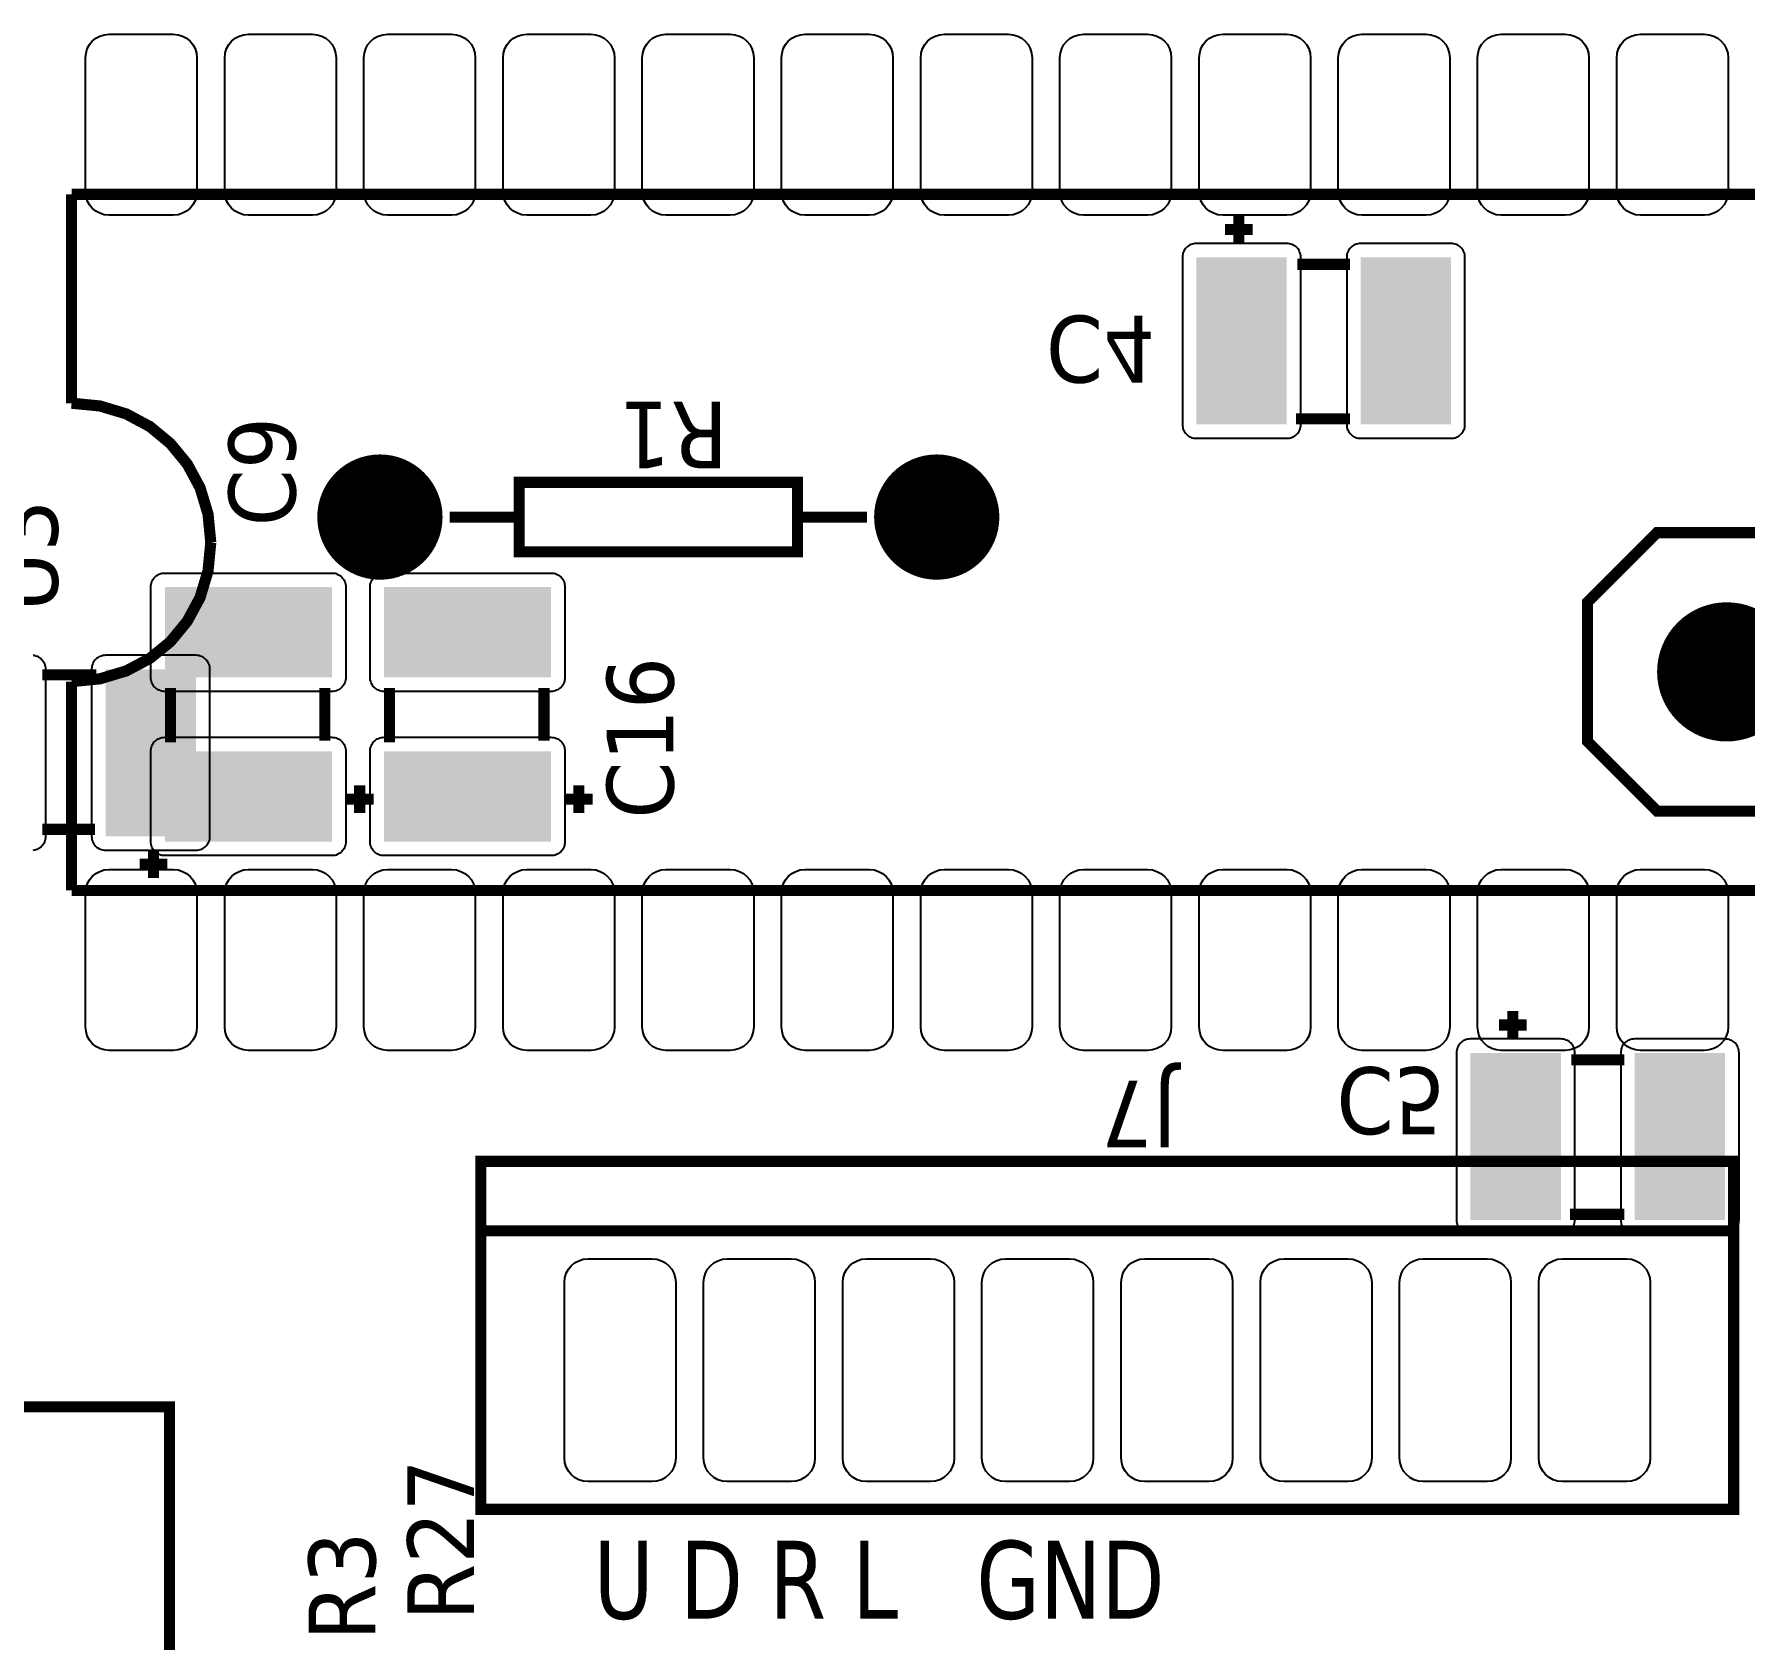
# Model space of a CAD drawing. Header units: millimetres. Extents: x 127.2 to 147.9, y 108.3 to 124.5.
# Drawn here: x 129.179 to 131.022, y 114.208 to 115.939 of the extents above; entities that cross this region are included whole.
import ezdxf

# ---------------------------------------------------------------- set-up
doc = ezdxf.new("R2010")
doc.units = ezdxf.units.MM
doc.layers.add('DESC', color=250, linetype='Continuous')
doc.styles.get("Standard").update_dxf_attribs({"font": 'tahoma.ttf'})

# ---------------------------------------------------------------- blocks, each defined once
blk = doc.blocks.new('RPAD')
blk.add_trace([(-0.5, -0.5), (-0.5, 0.5), (0.5, -0.5), (0.5, 0.5)])
blk = doc.blocks.new('EPAD')
at = {"const_width": 0.5}
blk.add_lwpolyline([(-0.25, 0, 1), (0.25, 0, 1)], format="xyb", close=True, dxfattribs=at)
blk = doc.blocks.new('DIELEC_CEGH')
at = {"const_width": 0.008}
for points in [[(131.329, 114.3896), (131.329, 113.9896), (130.529, 113.9896)], [(131.329, 114.3896), (131.329, 113.9896), (130.529, 113.9896)], [(131.329, 114.3896), (131.329, 113.9896), (130.529, 113.9896)], [(131.7439, 114.081), (131.7439, 114.043)], [(131.7439, 114.081), (131.7439, 114.043)], [(131.7439, 114.081), (131.7439, 114.043)], [(131.8549, 114.081), (131.8549, 114.042)], [(131.8549, 114.081), (131.8549, 114.042)], [(131.8549, 114.081), (131.8549, 114.042)], [(131.7, 114.0599), (131.85, 114.0599)], [(131.7, 114.0599), (131.7, 112.0599)], [(131.7, 114.0599), (131.85, 114.0599)], [(131.7, 114.0599), (131.7, 112.0599)], [(131.7, 114.0599), (131.85, 114.0599)], [(131.7, 114.0599), (131.7, 112.0599)], [(131.95, 113.9599), (131.9294, 113.9619), (131.9104, 113.9676), (131.8934, 113.9768), (131.8787, 113.9889), (131.8667, 114.0036), (131.8577, 114.0206), (131.852, 114.0395), (131.85, 114.0599)], [(131.95, 113.9599), (131.9294, 113.9619), (131.9104, 113.9676), (131.8934, 113.9768), (131.8787, 113.9889), (131.8667, 114.0036), (131.8577, 114.0206), (131.852, 114.0395), (131.85, 114.0599)], [(131.95, 113.9599), (131.9294, 113.9619), (131.9104, 113.9676), (131.8934, 113.9768), (131.8787, 113.9889), (131.8667, 114.0036), (131.8577, 114.0206), (131.852, 114.0395), (131.85, 114.0599)], [(131.95, 113.9599), (131.9704, 113.9619), (131.9893, 113.9676), (132.0063, 113.9768), (132.021, 113.9889), (132.0332, 114.0036), (132.0423, 114.0206), (132.048, 114.0395), (132.05, 114.0599)], [(131.95, 113.9599), (131.9704, 113.9619), (131.9893, 113.9676), (132.0063, 113.9768), (132.021, 113.9889), (132.0332, 114.0036), (132.0423, 114.0206), (132.048, 114.0395), (132.05, 114.0599)], [(131.95, 113.9599), (131.9704, 113.9619), (131.9893, 113.9676), (132.0063, 113.9768), (132.021, 113.9889), (132.0332, 114.0036), (132.0423, 114.0206), (132.048, 114.0395), (132.05, 114.0599)], [(132.05, 114.0599), (132.2, 114.0599)], [(132.05, 114.0599), (132.2, 114.0599)], [(132.05, 114.0599), (132.2, 114.0599)], [(132.2, 114.0599), (132.2, 112.0599)], [(132.2, 114.0599), (132.2, 112.0599)], [(132.2, 114.0599), (132.2, 112.0599)], [(131.7189, 114.011), (131.7189, 113.991)], [(131.7189, 114.011), (131.7189, 113.991)], [(131.7189, 114.011), (131.7189, 113.991)], [(131.7289, 114.001), (131.7089, 114.001)], [(131.7289, 114.001), (131.7089, 114.001)], [(131.7289, 114.001), (131.7089, 114.001)], [(131.8455, 113.9889), (131.8065, 113.9889)], [(131.8455, 113.9889), (131.8065, 113.9889)], [(131.8455, 113.9889), (131.8065, 113.9889)], [(131.8455, 113.8779), (131.8075, 113.8779)], [(131.8455, 113.8779), (131.8075, 113.8779)], [(131.8455, 113.8779), (131.8075, 113.8779)], [(131.7655, 113.8629), (131.7655, 113.8429)], [(131.7655, 113.8629), (131.7655, 113.8429)], [(131.7655, 113.8629), (131.7655, 113.8429)], [(131.7755, 113.8529), (131.7555, 113.8529)], [(131.7755, 113.8529), (131.7555, 113.8529)], [(131.7755, 113.8529), (131.7555, 113.8529)], [(131.8455, 113.8315), (131.8065, 113.8315)], [(131.8455, 113.8315), (131.8065, 113.8315)], [(131.8455, 113.8315), (131.8065, 113.8315)], [(131.9682, 113.7884), (131.9682, 113.7384)], [(131.9682, 113.7884), (131.9682, 113.7384)], [(131.9682, 113.7884), (131.9682, 113.7384)], [(131.2554, 112.8659), (131.5054, 112.8659), (131.5054, 113.7659), (131.2554, 113.7659), (131.2554, 112.8659)], [(131.2554, 112.8659), (131.5054, 112.8659), (131.5054, 113.7659), (131.2554, 113.7659), (131.2554, 112.8659)], [(131.2554, 112.8659), (131.5054, 112.8659), (131.5054, 113.7659), (131.2554, 113.7659), (131.2554, 112.8659)], [(131.4554, 113.7659), (131.4554, 112.8659)], [(131.4554, 113.7659), (131.4554, 112.8659)], [(131.4554, 113.7659), (131.4554, 112.8659)], [(131.9432, 113.5384), (131.9932, 113.5384), (131.9932, 113.7384), (131.9432, 113.7384), (131.9432, 113.5384)], [(131.9432, 113.5384), (131.9932, 113.5384), (131.9932, 113.7384), (131.9432, 113.7384), (131.9432, 113.5384)], [(131.9432, 113.5384), (131.9932, 113.5384), (131.9932, 113.7384), (131.9432, 113.7384), (131.9432, 113.5384)], [(131.8455, 113.7205), (131.8075, 113.7205)], [(131.8455, 113.7205), (131.8075, 113.7205)], [(131.8455, 113.7205), (131.8075, 113.7205)], [(131.7655, 113.7055), (131.7655, 113.6855)], [(131.7655, 113.7055), (131.7655, 113.6855)], [(131.7655, 113.7055), (131.7655, 113.6855)], [(131.7755, 113.6955), (131.7555, 113.6955)], [(131.7755, 113.6955), (131.7555, 113.6955)], [(131.7755, 113.6955), (131.7555, 113.6955)], [(131.9682, 113.5384), (131.9682, 113.4884)], [(131.9682, 113.5384), (131.9682, 113.4884)], [(131.9682, 113.5384), (131.9682, 113.4884)], [(132.1748, 113.2114), (132.1748, 113.2314)], [(132.1748, 113.2114), (132.1748, 113.2314)], [(132.1748, 113.2114), (132.1748, 113.2314)], [(132.1648, 113.2214), (132.1848, 113.2214)], [(132.1648, 113.2214), (132.1848, 113.2214)], [(132.1648, 113.2214), (132.1848, 113.2214)], [(132.0388, 113.1414), (132.0388, 113.1804)], [(132.0388, 113.1414), (132.0388, 113.1804)], [(132.0388, 113.1414), (132.0388, 113.1804)], [(132.1498, 113.1414), (132.1498, 113.1794)], [(132.1498, 113.1414), (132.1498, 113.1794)], [(132.1498, 113.1414), (132.1498, 113.1794)], [(131.6033, 113.0145), (131.6033, 113.0345)], [(131.6033, 113.0145), (131.6033, 113.0345)], [(131.6033, 113.0145), (131.6033, 113.0345)], [(131.5933, 113.0245), (131.6133, 113.0245)], [(131.5933, 113.0245), (131.6133, 113.0245)], [(131.5933, 113.0245), (131.6133, 113.0245)], [(131.4673, 112.9445), (131.4673, 112.9835)], [(131.4673, 112.9445), (131.4673, 112.9835)], [(131.4673, 112.9445), (131.4673, 112.9835)], [(131.5783, 112.9445), (131.5783, 112.9825)], [(131.5783, 112.9445), (131.5783, 112.9825)], [(131.5783, 112.9445), (131.5783, 112.9825)], [(131.957, 112.9209), (131.957, 112.6209), (131.907, 112.5709), (131.807, 112.5709), (131.757, 112.6209), (131.757, 112.9209), (131.807, 112.9709), (131.907, 112.9709), (131.957, 112.9209)], [(131.957, 112.9209), (131.957, 112.6209), (131.907, 112.5709), (131.807, 112.5709), (131.757, 112.6209), (131.757, 112.9209), (131.807, 112.9709), (131.907, 112.9709), (131.957, 112.9209)], [(131.957, 112.9209), (131.957, 112.6209), (131.907, 112.5709), (131.807, 112.5709), (131.757, 112.6209), (131.757, 112.9209), (131.807, 112.9709), (131.907, 112.9709), (131.957, 112.9209)]]:
    blk.add_lwpolyline(points, dxfattribs=at)
blk.add_lwpolyline([(131.7289, 114.0874), (131.7291, 114.0864), (131.7293, 114.0855), (131.7296, 114.0845), (131.7301, 114.0837), (131.7306, 114.0828), (131.7311, 114.0821), (131.7318, 114.0814), (131.7325, 114.0807), (131.7332, 114.0802), (131.7341, 114.0797), (131.7349, 114.0792), (131.7359, 114.0789), (131.7368, 114.0787), (131.7378, 114.0785), (131.7389, 114.0785), (131.8589, 114.0785), (131.8599, 114.0785), (131.8609, 114.0787), (131.8619, 114.0789), (131.8628, 114.0792), (131.8637, 114.0797), (131.8645, 114.0802), (131.8653, 114.0807), (131.866, 114.0814), (131.8666, 114.0821), (131.8672, 114.0828), (131.8677, 114.0837), (131.8681, 114.0845), (131.8684, 114.0855), (131.8687, 114.0864), (131.8688, 114.0874)])
for points in [[(131.715, 114.0329), (131.715, 113.9869), (131.7147, 113.9834), (131.7137, 113.9802), (131.7122, 113.9773), (131.7101, 113.9748), (131.7076, 113.9727), (131.7047, 113.9712), (131.7015, 113.9702), (131.698, 113.9699), (131.602, 113.9699), (131.5986, 113.9702), (131.5954, 113.9712), (131.5925, 113.9727), (131.59, 113.9748), (131.5879, 113.9773), (131.5864, 113.9802), (131.5854, 113.9834), (131.585, 113.9869), (131.585, 114.0329), (131.5854, 114.0364), (131.5864, 114.0396), (131.5879, 114.0425), (131.59, 114.045), (131.5925, 114.047), (131.5954, 114.0486), (131.5986, 114.0495), (131.602, 114.0499), (131.698, 114.0499), (131.7015, 114.0495), (131.7047, 114.0486), (131.7076, 114.047), (131.7101, 114.045), (131.7122, 114.0425), (131.7137, 114.0396), (131.7147, 114.0364), (131.715, 114.0329)], [(132.185, 113.9869), (132.185, 114.0329), (132.1854, 114.0364), (132.1864, 114.0396), (132.1879, 114.0425), (132.19, 114.045), (132.1925, 114.047), (132.1954, 114.0486), (132.1986, 114.0495), (132.202, 114.0499), (132.298, 114.0499), (132.3015, 114.0495), (132.3047, 114.0486), (132.3076, 114.047), (132.3101, 114.045), (132.3122, 114.0425), (132.3137, 114.0396), (132.3147, 114.0364), (132.315, 114.0329), (132.315, 113.9869), (132.3147, 113.9834), (132.3137, 113.9802), (132.3122, 113.9773), (132.3101, 113.9748), (132.3076, 113.9727), (132.3047, 113.9712), (132.3015, 113.9702), (132.298, 113.9699), (132.202, 113.9699), (132.1986, 113.9702), (132.1954, 113.9712), (132.1925, 113.9727), (132.19, 113.9748), (132.1879, 113.9773), (132.1864, 113.9802), (132.1854, 113.9834), (132.185, 113.9869)], [(131.7289, 114.0355), (131.7289, 113.9705), (131.7289, 113.9694), (131.7291, 113.9684), (131.7293, 113.9675), (131.7296, 113.9665), (131.7301, 113.9657), (131.7306, 113.9648), (131.7311, 113.9641), (131.7318, 113.9634), (131.7325, 113.9627), (131.7332, 113.9622), (131.7341, 113.9617), (131.7349, 113.9612), (131.7359, 113.9609), (131.7368, 113.9607), (131.7378, 113.9605), (131.7389, 113.9605), (131.8589, 113.9605), (131.8599, 113.9605), (131.8609, 113.9607), (131.8619, 113.9609), (131.8628, 113.9612), (131.8637, 113.9617), (131.8645, 113.9622), (131.8653, 113.9627), (131.866, 113.9634), (131.8666, 113.9641), (131.8672, 113.9648), (131.8677, 113.9657), (131.8681, 113.9665), (131.8684, 113.9675), (131.8687, 113.9684), (131.8688, 113.9694), (131.8689, 113.9705), (131.8689, 114.0355), (131.8688, 114.0365), (131.8687, 114.0375), (131.8684, 114.0385), (131.8681, 114.0394), (131.8677, 114.0403), (131.8672, 114.0411), (131.8666, 114.0419), (131.866, 114.0426), (131.8653, 114.0432), (131.8645, 114.0438), (131.8637, 114.0443), (131.8628, 114.0447), (131.8619, 114.045), (131.8609, 114.0453), (131.8599, 114.0454), (131.8589, 114.0455), (131.7389, 114.0455), (131.7378, 114.0454), (131.7368, 114.0453), (131.7359, 114.045), (131.7349, 114.0447), (131.7341, 114.0443), (131.7332, 114.0438), (131.7325, 114.0432), (131.7318, 114.0426), (131.7311, 114.0419), (131.7306, 114.0411), (131.7301, 114.0403), (131.7296, 114.0394), (131.7293, 114.0385), (131.7291, 114.0375), (131.7289, 114.0365), (131.7289, 114.0355)], [(131.8, 113.8629), (131.735, 113.8629), (131.734, 113.863), (131.7329, 113.8631), (131.732, 113.8634), (131.7311, 113.8637), (131.7302, 113.8641), (131.7294, 113.8646), (131.7286, 113.8652), (131.7279, 113.8658), (131.7272, 113.8665), (131.7267, 113.8673), (131.7262, 113.8681), (131.7258, 113.869), (131.7254, 113.8699), (131.7252, 113.8709), (131.725, 113.8719), (131.725, 113.8729), (131.725, 113.9929), (131.725, 113.994), (131.7252, 113.995), (131.7254, 113.9959), (131.7258, 113.9969), (131.7262, 113.9977), (131.7267, 113.9986), (131.7272, 113.9993), (131.7279, 114), (131.7286, 114.0007), (131.7294, 114.0013), (131.7302, 114.0017), (131.7311, 114.0022), (131.732, 114.0025), (131.7329, 114.0027), (131.734, 114.0029), (131.735, 114.0029), (131.8, 114.0029), (131.801, 114.0029), (131.802, 114.0027), (131.803, 114.0025), (131.8039, 114.0022), (131.8048, 114.0017), (131.8056, 114.0013), (131.8064, 114.0007), (131.8071, 114), (131.8077, 113.9993), (131.8083, 113.9986), (131.8088, 113.9977), (131.8092, 113.9969), (131.8096, 113.9959), (131.8098, 113.995), (131.8099, 113.994), (131.81, 113.9929), (131.81, 113.8729), (131.8099, 113.8719), (131.8098, 113.8709), (131.8096, 113.8699), (131.8092, 113.869), (131.8088, 113.8681), (131.8083, 113.8673), (131.8077, 113.8665), (131.8071, 113.8658), (131.8064, 113.8652), (131.8056, 113.8646), (131.8048, 113.8641), (131.8039, 113.8637), (131.803, 113.8634), (131.802, 113.8631), (131.801, 113.863), (131.8, 113.8629)], [(131.918, 113.8629), (131.853, 113.8629), (131.852, 113.863), (131.8509, 113.8631), (131.85, 113.8634), (131.8491, 113.8637), (131.8482, 113.8641), (131.8474, 113.8646), (131.8466, 113.8652), (131.8459, 113.8658), (131.8452, 113.8665), (131.8447, 113.8673), (131.8442, 113.8681), (131.8438, 113.869), (131.8434, 113.8699), (131.8432, 113.8709), (131.843, 113.8719), (131.843, 113.8729), (131.843, 113.9929), (131.843, 113.994), (131.8432, 113.995), (131.8434, 113.9959), (131.8438, 113.9969), (131.8442, 113.9977), (131.8447, 113.9986), (131.8452, 113.9993), (131.8459, 114), (131.8466, 114.0007), (131.8474, 114.0013), (131.8482, 114.0017), (131.8491, 114.0022), (131.85, 114.0025), (131.8509, 114.0027), (131.852, 114.0029), (131.853, 114.0029), (131.918, 114.0029), (131.919, 114.0029), (131.92, 114.0027), (131.921, 114.0025), (131.9219, 114.0022), (131.9228, 114.0017), (131.9236, 114.0013), (131.9244, 114.0007), (131.9251, 114), (131.9257, 113.9993), (131.9263, 113.9986), (131.9268, 113.9977), (131.9272, 113.9969), (131.9276, 113.9959), (131.9278, 113.995), (131.9279, 113.994), (131.928, 113.9929), (131.928, 113.8729), (131.9279, 113.8719), (131.9278, 113.8709), (131.9276, 113.8699), (131.9272, 113.869), (131.9268, 113.8681), (131.9263, 113.8673), (131.9257, 113.8665), (131.9251, 113.8658), (131.9244, 113.8652), (131.9236, 113.8646), (131.9228, 113.8641), (131.9219, 113.8637), (131.921, 113.8634), (131.92, 113.8631), (131.919, 113.863), (131.918, 113.8629)], [(131.715, 113.9329), (131.715, 113.8869), (131.7147, 113.8834), (131.7137, 113.8802), (131.7122, 113.8773), (131.7101, 113.8748), (131.7076, 113.8727), (131.7047, 113.8712), (131.7015, 113.8702), (131.698, 113.8699), (131.602, 113.8699), (131.5986, 113.8702), (131.5954, 113.8712), (131.5925, 113.8727), (131.59, 113.8748), (131.5879, 113.8773), (131.5864, 113.8802), (131.5854, 113.8834), (131.585, 113.8869), (131.585, 113.9329), (131.5854, 113.9364), (131.5864, 113.9396), (131.5879, 113.9425), (131.59, 113.945), (131.5925, 113.947), (131.5954, 113.9486), (131.5986, 113.9495), (131.602, 113.9499), (131.698, 113.9499), (131.7015, 113.9495), (131.7047, 113.9486), (131.7076, 113.947), (131.7101, 113.945), (131.7122, 113.9425), (131.7137, 113.9396), (131.7147, 113.9364), (131.715, 113.9329)], [(132.185, 113.8869), (132.185, 113.9329), (132.1854, 113.9364), (132.1864, 113.9396), (132.1879, 113.9425), (132.19, 113.945), (132.1925, 113.947), (132.1954, 113.9486), (132.1986, 113.9495), (132.202, 113.9499), (132.298, 113.9499), (132.3015, 113.9495), (132.3047, 113.9486), (132.3076, 113.947), (132.3101, 113.945), (132.3122, 113.9425), (132.3137, 113.9396), (132.3147, 113.9364), (132.315, 113.9329), (132.315, 113.8869), (132.3147, 113.8834), (132.3137, 113.8802), (132.3122, 113.8773), (132.3101, 113.8748), (132.3076, 113.8727), (132.3047, 113.8712), (132.3015, 113.8702), (132.298, 113.8699), (132.202, 113.8699), (132.1986, 113.8702), (132.1954, 113.8712), (132.1925, 113.8727), (132.19, 113.8748), (132.1879, 113.8773), (132.1864, 113.8802), (132.1854, 113.8834), (132.185, 113.8869)], [(131.715, 113.8329), (131.715, 113.7869), (131.7147, 113.7834), (131.7137, 113.7802), (131.7122, 113.7773), (131.7101, 113.7748), (131.7076, 113.7727), (131.7047, 113.7712), (131.7015, 113.7702), (131.698, 113.7699), (131.602, 113.7699), (131.5986, 113.7702), (131.5954, 113.7712), (131.5925, 113.7727), (131.59, 113.7748), (131.5879, 113.7773), (131.5864, 113.7802), (131.5854, 113.7834), (131.585, 113.7869), (131.585, 113.8329), (131.5854, 113.8364), (131.5864, 113.8396), (131.5879, 113.8425), (131.59, 113.845), (131.5925, 113.847), (131.5954, 113.8486), (131.5986, 113.8495), (131.602, 113.8499), (131.698, 113.8499), (131.7015, 113.8495), (131.7047, 113.8486), (131.7076, 113.847), (131.7101, 113.845), (131.7122, 113.8425), (131.7137, 113.8396), (131.7147, 113.8364), (131.715, 113.8329)], [(131.8, 113.7055), (131.735, 113.7055), (131.734, 113.7055), (131.7329, 113.7057), (131.732, 113.7059), (131.7311, 113.7062), (131.7302, 113.7066), (131.7294, 113.7071), (131.7286, 113.7077), (131.7279, 113.7083), (131.7272, 113.7091), (131.7267, 113.7098), (131.7262, 113.7106), (131.7258, 113.7115), (131.7254, 113.7124), (131.7252, 113.7134), (131.725, 113.7144), (131.725, 113.7155), (131.725, 113.8355), (131.725, 113.8365), (131.7252, 113.8375), (131.7254, 113.8385), (131.7258, 113.8394), (131.7262, 113.8403), (131.7267, 113.8411), (131.7272, 113.8419), (131.7279, 113.8426), (131.7286, 113.8432), (131.7294, 113.8438), (131.7302, 113.8443), (131.7311, 113.8447), (131.732, 113.845), (131.7329, 113.8453), (131.734, 113.8454), (131.735, 113.8455), (131.8, 113.8455), (131.801, 113.8454), (131.802, 113.8453), (131.803, 113.845), (131.8039, 113.8447), (131.8048, 113.8443), (131.8056, 113.8438), (131.8064, 113.8432), (131.8071, 113.8426), (131.8077, 113.8419), (131.8083, 113.8411), (131.8088, 113.8403), (131.8092, 113.8394), (131.8096, 113.8385), (131.8098, 113.8375), (131.8099, 113.8365), (131.81, 113.8355), (131.81, 113.7155), (131.8099, 113.7144), (131.8098, 113.7134), (131.8096, 113.7124), (131.8092, 113.7115), (131.8088, 113.7106), (131.8083, 113.7098), (131.8077, 113.7091), (131.8071, 113.7083), (131.8064, 113.7077), (131.8056, 113.7071), (131.8048, 113.7066), (131.8039, 113.7062), (131.803, 113.7059), (131.802, 113.7057), (131.801, 113.7055), (131.8, 113.7055)], [(131.918, 113.7055), (131.853, 113.7055), (131.852, 113.7055), (131.8509, 113.7057), (131.85, 113.7059), (131.8491, 113.7062), (131.8482, 113.7066), (131.8474, 113.7071), (131.8466, 113.7077), (131.8459, 113.7083), (131.8452, 113.7091), (131.8447, 113.7098), (131.8442, 113.7106), (131.8438, 113.7115), (131.8434, 113.7124), (131.8432, 113.7134), (131.843, 113.7144), (131.843, 113.7155), (131.843, 113.8355), (131.843, 113.8365), (131.8432, 113.8375), (131.8434, 113.8385), (131.8438, 113.8394), (131.8442, 113.8403), (131.8447, 113.8411), (131.8452, 113.8419), (131.8459, 113.8426), (131.8466, 113.8432), (131.8474, 113.8438), (131.8482, 113.8443), (131.8491, 113.8447), (131.85, 113.845), (131.8509, 113.8453), (131.852, 113.8454), (131.853, 113.8455), (131.918, 113.8455), (131.919, 113.8454), (131.92, 113.8453), (131.921, 113.845), (131.9219, 113.8447), (131.9228, 113.8443), (131.9236, 113.8438), (131.9244, 113.8432), (131.9251, 113.8426), (131.9257, 113.8419), (131.9263, 113.8411), (131.9268, 113.8403), (131.9272, 113.8394), (131.9276, 113.8385), (131.9278, 113.8375), (131.9279, 113.8365), (131.928, 113.8355), (131.928, 113.7155), (131.9279, 113.7144), (131.9278, 113.7134), (131.9276, 113.7124), (131.9272, 113.7115), (131.9268, 113.7106), (131.9263, 113.7098), (131.9257, 113.7091), (131.9251, 113.7083), (131.9244, 113.7077), (131.9236, 113.7071), (131.9228, 113.7066), (131.9219, 113.7062), (131.921, 113.7059), (131.92, 113.7057), (131.919, 113.7055), (131.918, 113.7055)], [(132.185, 113.7869), (132.185, 113.8329), (132.1854, 113.8364), (132.1864, 113.8396), (132.1879, 113.8425), (132.19, 113.845), (132.1925, 113.847), (132.1954, 113.8486), (132.1986, 113.8495), (132.202, 113.8499), (132.298, 113.8499), (132.3015, 113.8495), (132.3047, 113.8486), (132.3076, 113.847), (132.3101, 113.845), (132.3122, 113.8425), (132.3137, 113.8396), (132.3147, 113.8364), (132.315, 113.8329), (132.315, 113.7869), (132.3147, 113.7834), (132.3137, 113.7802), (132.3122, 113.7773), (132.3101, 113.7748), (132.3076, 113.7727), (132.3047, 113.7712), (132.3015, 113.7702), (132.298, 113.7699), (132.202, 113.7699), (132.1986, 113.7702), (132.1954, 113.7712), (132.1925, 113.7727), (132.19, 113.7748), (132.1879, 113.7773), (132.1864, 113.7802), (132.1854, 113.7834), (132.185, 113.7869)], [(131.715, 113.7329), (131.715, 113.6869), (131.7147, 113.6834), (131.7137, 113.6802), (131.7122, 113.6773), (131.7101, 113.6748), (131.7076, 113.6727), (131.7047, 113.6712), (131.7015, 113.6702), (131.698, 113.6699), (131.602, 113.6699), (131.5986, 113.6702), (131.5954, 113.6712), (131.5925, 113.6727), (131.59, 113.6748), (131.5879, 113.6773), (131.5864, 113.6802), (131.5854, 113.6834), (131.585, 113.6869), (131.585, 113.7329), (131.5854, 113.7364), (131.5864, 113.7396), (131.5879, 113.7425), (131.59, 113.745), (131.5925, 113.747), (131.5954, 113.7486), (131.5986, 113.7495), (131.602, 113.7499), (131.698, 113.7499), (131.7015, 113.7495), (131.7047, 113.7486), (131.7076, 113.747), (131.7101, 113.745), (131.7122, 113.7425), (131.7137, 113.7396), (131.7147, 113.7364), (131.715, 113.7329)], [(132.185, 113.6869), (132.185, 113.7329), (132.1854, 113.7364), (132.1864, 113.7396), (132.1879, 113.7425), (132.19, 113.745), (132.1925, 113.747), (132.1954, 113.7486), (132.1986, 113.7495), (132.202, 113.7499), (132.298, 113.7499), (132.3015, 113.7495), (132.3047, 113.7486), (132.3076, 113.747), (132.3101, 113.745), (132.3122, 113.7425), (132.3137, 113.7396), (132.3147, 113.7364), (132.315, 113.7329), (132.315, 113.6869), (132.3147, 113.6834), (132.3137, 113.6802), (132.3122, 113.6773), (132.3101, 113.6748), (132.3076, 113.6727), (132.3047, 113.6712), (132.3015, 113.6702), (132.298, 113.6699), (132.202, 113.6699), (132.1986, 113.6702), (132.1954, 113.6712), (132.1925, 113.6727), (132.19, 113.6748), (132.1879, 113.6773), (132.1864, 113.6802), (132.1854, 113.6834), (132.185, 113.6869)], [(131.4354, 113.6889), (131.4354, 113.6429), (131.435, 113.6394), (131.434, 113.6362), (131.4325, 113.6333), (131.4304, 113.6308), (131.4279, 113.6287), (131.425, 113.6272), (131.4218, 113.6262), (131.4184, 113.6259), (131.2924, 113.6259), (131.2889, 113.6262), (131.2857, 113.6272), (131.2828, 113.6287), (131.2803, 113.6308), (131.2782, 113.6333), (131.2767, 113.6362), (131.2757, 113.6394), (131.2754, 113.6429), (131.2754, 113.6889), (131.2757, 113.6924), (131.2767, 113.6956), (131.2782, 113.6985), (131.2803, 113.701), (131.2828, 113.703), (131.2857, 113.7046), (131.2889, 113.7055), (131.2924, 113.7059), (131.4184, 113.7059), (131.4218, 113.7055), (131.425, 113.7046), (131.4279, 113.703), (131.4304, 113.701), (131.4325, 113.6985), (131.434, 113.6956), (131.435, 113.6924), (131.4354, 113.6889)], [(131.715, 113.6329), (131.715, 113.5869), (131.7147, 113.5834), (131.7137, 113.5802), (131.7122, 113.5773), (131.7101, 113.5748), (131.7076, 113.5727), (131.7047, 113.5712), (131.7015, 113.5702), (131.698, 113.5699), (131.602, 113.5699), (131.5986, 113.5702), (131.5954, 113.5712), (131.5925, 113.5727), (131.59, 113.5748), (131.5879, 113.5773), (131.5864, 113.5802), (131.5854, 113.5834), (131.585, 113.5869), (131.585, 113.6329), (131.5854, 113.6364), (131.5864, 113.6396), (131.5879, 113.6425), (131.59, 113.645), (131.5925, 113.647), (131.5954, 113.6486), (131.5986, 113.6495), (131.602, 113.6499), (131.698, 113.6499), (131.7015, 113.6495), (131.7047, 113.6486), (131.7076, 113.647), (131.7101, 113.645), (131.7122, 113.6425), (131.7137, 113.6396), (131.7147, 113.6364), (131.715, 113.6329)], [(132.185, 113.5869), (132.185, 113.6329), (132.1854, 113.6364), (132.1864, 113.6396), (132.1879, 113.6425), (132.19, 113.645), (132.1925, 113.647), (132.1954, 113.6486), (132.1986, 113.6495), (132.202, 113.6499), (132.298, 113.6499), (132.3015, 113.6495), (132.3047, 113.6486), (132.3076, 113.647), (132.3101, 113.645), (132.3122, 113.6425), (132.3137, 113.6396), (132.3147, 113.6364), (132.315, 113.6329), (132.315, 113.5869), (132.3147, 113.5834), (132.3137, 113.5802), (132.3122, 113.5773), (132.3101, 113.5748), (132.3076, 113.5727), (132.3047, 113.5712), (132.3015, 113.5702), (132.298, 113.5699), (132.202, 113.5699), (132.1986, 113.5702), (132.1954, 113.5712), (132.1925, 113.5727), (132.19, 113.5748), (132.1879, 113.5773), (132.1864, 113.5802), (132.1854, 113.5834), (132.185, 113.5869)], [(131.4354, 113.5889), (131.4354, 113.5429), (131.435, 113.5394), (131.434, 113.5362), (131.4325, 113.5333), (131.4304, 113.5308), (131.4279, 113.5287), (131.425, 113.5272), (131.4218, 113.5262), (131.4184, 113.5259), (131.2924, 113.5259), (131.2889, 113.5262), (131.2857, 113.5272), (131.2828, 113.5287), (131.2803, 113.5308), (131.2782, 113.5333), (131.2767, 113.5362), (131.2757, 113.5394), (131.2754, 113.5429), (131.2754, 113.5889), (131.2757, 113.5924), (131.2767, 113.5956), (131.2782, 113.5985), (131.2803, 113.601), (131.2828, 113.603), (131.2857, 113.6046), (131.2889, 113.6055), (131.2924, 113.6059), (131.4184, 113.6059), (131.4218, 113.6055), (131.425, 113.6046), (131.4279, 113.603), (131.4304, 113.601), (131.4325, 113.5985), (131.434, 113.5956), (131.435, 113.5924), (131.4354, 113.5889)], [(131.715, 113.5329), (131.715, 113.4869), (131.7147, 113.4834), (131.7137, 113.4802), (131.7122, 113.4773), (131.7101, 113.4748), (131.7076, 113.4727), (131.7047, 113.4712), (131.7015, 113.4702), (131.698, 113.4699), (131.602, 113.4699), (131.5986, 113.4702), (131.5954, 113.4712), (131.5925, 113.4727), (131.59, 113.4748), (131.5879, 113.4773), (131.5864, 113.4802), (131.5854, 113.4834), (131.585, 113.4869), (131.585, 113.5329), (131.5854, 113.5364), (131.5864, 113.5396), (131.5879, 113.5425), (131.59, 113.545), (131.5925, 113.547), (131.5954, 113.5486), (131.5986, 113.5495), (131.602, 113.5499), (131.698, 113.5499), (131.7015, 113.5495), (131.7047, 113.5486), (131.7076, 113.547), (131.7101, 113.545), (131.7122, 113.5425), (131.7137, 113.5396), (131.7147, 113.5364), (131.715, 113.5329)], [(132.185, 113.4869), (132.185, 113.5329), (132.1854, 113.5364), (132.1864, 113.5396), (132.1879, 113.5425), (132.19, 113.545), (132.1925, 113.547), (132.1954, 113.5486), (132.1986, 113.5495), (132.202, 113.5499), (132.298, 113.5499), (132.3015, 113.5495), (132.3047, 113.5486), (132.3076, 113.547), (132.3101, 113.545), (132.3122, 113.5425), (132.3137, 113.5396), (132.3147, 113.5364), (132.315, 113.5329), (132.315, 113.4869), (132.3147, 113.4834), (132.3137, 113.4802), (132.3122, 113.4773), (132.3101, 113.4748), (132.3076, 113.4727), (132.3047, 113.4712), (132.3015, 113.4702), (132.298, 113.4699), (132.202, 113.4699), (132.1986, 113.4702), (132.1954, 113.4712), (132.1925, 113.4727), (132.19, 113.4748), (132.1879, 113.4773), (132.1864, 113.4802), (132.1854, 113.4834), (132.185, 113.4869)], [(131.4354, 113.4889), (131.4354, 113.4429), (131.435, 113.4394), (131.434, 113.4362), (131.4325, 113.4333), (131.4304, 113.4308), (131.4279, 113.4287), (131.425, 113.4272), (131.4218, 113.4262), (131.4184, 113.4259), (131.2924, 113.4259), (131.2889, 113.4262), (131.2857, 113.4272), (131.2828, 113.4287), (131.2803, 113.4308), (131.2782, 113.4333), (131.2767, 113.4362), (131.2757, 113.4394), (131.2754, 113.4429), (131.2754, 113.4889), (131.2757, 113.4924), (131.2767, 113.4956), (131.2782, 113.4985), (131.2803, 113.501), (131.2828, 113.503), (131.2857, 113.5046), (131.2889, 113.5055), (131.2924, 113.5059), (131.4184, 113.5059), (131.4218, 113.5055), (131.425, 113.5046), (131.4279, 113.503), (131.4304, 113.501), (131.4325, 113.4985), (131.434, 113.4956), (131.435, 113.4924), (131.4354, 113.4889)], [(131.715, 113.4329), (131.715, 113.3869), (131.7147, 113.3834), (131.7137, 113.3802), (131.7122, 113.3773), (131.7101, 113.3748), (131.7076, 113.3727), (131.7047, 113.3712), (131.7015, 113.3702), (131.698, 113.3699), (131.602, 113.3699), (131.5986, 113.3702), (131.5954, 113.3712), (131.5925, 113.3727), (131.59, 113.3748), (131.5879, 113.3773), (131.5864, 113.3802), (131.5854, 113.3834), (131.585, 113.3869), (131.585, 113.4329), (131.5854, 113.4364), (131.5864, 113.4396), (131.5879, 113.4425), (131.59, 113.445), (131.5925, 113.447), (131.5954, 113.4486), (131.5986, 113.4495), (131.602, 113.4499), (131.698, 113.4499), (131.7015, 113.4495), (131.7047, 113.4486), (131.7076, 113.447), (131.7101, 113.445), (131.7122, 113.4425), (131.7137, 113.4396), (131.7147, 113.4364), (131.715, 113.4329)], [(132.185, 113.3869), (132.185, 113.4329), (132.1854, 113.4364), (132.1864, 113.4396), (132.1879, 113.4425), (132.19, 113.445), (132.1925, 113.447), (132.1954, 113.4486), (132.1986, 113.4495), (132.202, 113.4499), (132.298, 113.4499), (132.3015, 113.4495), (132.3047, 113.4486), (132.3076, 113.447), (132.3101, 113.445), (132.3122, 113.4425), (132.3137, 113.4396), (132.3147, 113.4364), (132.315, 113.4329), (132.315, 113.3869), (132.3147, 113.3834), (132.3137, 113.3802), (132.3122, 113.3773), (132.3101, 113.3748), (132.3076, 113.3727), (132.3047, 113.3712), (132.3015, 113.3702), (132.298, 113.3699), (132.202, 113.3699), (132.1986, 113.3702), (132.1954, 113.3712), (132.1925, 113.3727), (132.19, 113.3748), (132.1879, 113.3773), (132.1864, 113.3802), (132.1854, 113.3834), (132.185, 113.3869)], [(131.4354, 113.3889), (131.4354, 113.3429), (131.435, 113.3394), (131.434, 113.3362), (131.4325, 113.3333), (131.4304, 113.3308), (131.4279, 113.3287), (131.425, 113.3272), (131.4218, 113.3262), (131.4184, 113.3259), (131.2924, 113.3259), (131.2889, 113.3262), (131.2857, 113.3272), (131.2828, 113.3287), (131.2803, 113.3308), (131.2782, 113.3333), (131.2767, 113.3362), (131.2757, 113.3394), (131.2754, 113.3429), (131.2754, 113.3889), (131.2757, 113.3924), (131.2767, 113.3956), (131.2782, 113.3985), (131.2803, 113.401), (131.2828, 113.403), (131.2857, 113.4046), (131.2889, 113.4055), (131.2924, 113.4059), (131.4184, 113.4059), (131.4218, 113.4055), (131.425, 113.4046), (131.4279, 113.403), (131.4304, 113.401), (131.4325, 113.3985), (131.434, 113.3956), (131.435, 113.3924), (131.4354, 113.3889)], [(131.715, 113.3329), (131.715, 113.2869), (131.7147, 113.2834), (131.7137, 113.2802), (131.7122, 113.2773), (131.7101, 113.2748), (131.7076, 113.2727), (131.7047, 113.2712), (131.7015, 113.2702), (131.698, 113.2699), (131.602, 113.2699), (131.5986, 113.2702), (131.5954, 113.2712), (131.5925, 113.2727), (131.59, 113.2748), (131.5879, 113.2773), (131.5864, 113.2802), (131.5854, 113.2834), (131.585, 113.2869), (131.585, 113.3329), (131.5854, 113.3364), (131.5864, 113.3396), (131.5879, 113.3425), (131.59, 113.345), (131.5925, 113.347), (131.5954, 113.3486), (131.5986, 113.3495), (131.602, 113.3499), (131.698, 113.3499), (131.7015, 113.3495), (131.7047, 113.3486), (131.7076, 113.347), (131.7101, 113.345), (131.7122, 113.3425), (131.7137, 113.3396), (131.7147, 113.3364), (131.715, 113.3329)], [(132.185, 113.2869), (132.185, 113.3329), (132.1854, 113.3364), (132.1864, 113.3396), (132.1879, 113.3425), (132.19, 113.345), (132.1925, 113.347), (132.1954, 113.3486), (132.1986, 113.3495), (132.202, 113.3499), (132.298, 113.3499), (132.3015, 113.3495), (132.3047, 113.3486), (132.3076, 113.347), (132.3101, 113.345), (132.3122, 113.3425), (132.3137, 113.3396), (132.3147, 113.3364), (132.315, 113.3329), (132.315, 113.2869), (132.3147, 113.2834), (132.3137, 113.2802), (132.3122, 113.2773), (132.3101, 113.2748), (132.3076, 113.2727), (132.3047, 113.2712), (132.3015, 113.2702), (132.298, 113.2699), (132.202, 113.2699), (132.1986, 113.2702), (132.1954, 113.2712), (132.1925, 113.2727), (132.19, 113.2748), (132.1879, 113.2773), (132.1864, 113.2802), (132.1854, 113.2834), (132.185, 113.2869)], [(131.4354, 113.2889), (131.4354, 113.2429), (131.435, 113.2394), (131.434, 113.2362), (131.4325, 113.2333), (131.4304, 113.2308), (131.4279, 113.2287), (131.425, 113.2272), (131.4218, 113.2262), (131.4184, 113.2259), (131.2924, 113.2259), (131.2889, 113.2262), (131.2857, 113.2272), (131.2828, 113.2287), (131.2803, 113.2308), (131.2782, 113.2333), (131.2767, 113.2362), (131.2757, 113.2394), (131.2754, 113.2429), (131.2754, 113.2889), (131.2757, 113.2924), (131.2767, 113.2956), (131.2782, 113.2985), (131.2803, 113.301), (131.2828, 113.303), (131.2857, 113.3046), (131.2889, 113.3055), (131.2924, 113.3059), (131.4184, 113.3059), (131.4218, 113.3055), (131.425, 113.3046), (131.4279, 113.303), (131.4304, 113.301), (131.4325, 113.2985), (131.434, 113.2956), (131.435, 113.2924), (131.4354, 113.2889)], [(132.1648, 113.1869), (132.1648, 113.2519), (132.1647, 113.2529), (132.1646, 113.2539), (132.1643, 113.2549), (132.164, 113.2558), (132.1636, 113.2567), (132.1631, 113.2575), (132.1625, 113.2583), (132.1619, 113.259), (132.1612, 113.2596), (132.1604, 113.2602), (132.1596, 113.2607), (132.1587, 113.2611), (132.1578, 113.2615), (132.1568, 113.2617), (132.1558, 113.2618), (132.1548, 113.2619), (132.0348, 113.2619), (132.0337, 113.2618), (132.0327, 113.2617), (132.0317, 113.2615), (132.0308, 113.2611), (132.0299, 113.2607), (132.0291, 113.2602), (132.0284, 113.2596), (132.0277, 113.259), (132.027, 113.2583), (132.0264, 113.2575), (132.0259, 113.2567), (132.0255, 113.2558), (132.0252, 113.2549), (132.025, 113.2539), (132.0248, 113.2529), (132.0248, 113.2519), (132.0248, 113.1869), (132.0248, 113.1859), (132.025, 113.1849), (132.0252, 113.1839), (132.0255, 113.183), (132.0259, 113.1821), (132.0264, 113.1813), (132.027, 113.1805), (132.0277, 113.1798), (132.0284, 113.1791), (132.0291, 113.1786), (132.0299, 113.1781), (132.0308, 113.1777), (132.0317, 113.1773), (132.0327, 113.1771), (132.0337, 113.1769), (132.0348, 113.1769), (132.1548, 113.1769), (132.1558, 113.1769), (132.1568, 113.1771), (132.1578, 113.1773), (132.1587, 113.1777), (132.1596, 113.1781), (132.1604, 113.1786), (132.1612, 113.1791), (132.1619, 113.1798), (132.1625, 113.1805), (132.1631, 113.1813), (132.1636, 113.1821), (132.164, 113.183), (132.1643, 113.1839), (132.1646, 113.1849), (132.1647, 113.1859), (132.1648, 113.1869)], [(131.715, 113.2329), (131.715, 113.1869), (131.7147, 113.1834), (131.7137, 113.1802), (131.7122, 113.1773), (131.7101, 113.1748), (131.7076, 113.1727), (131.7047, 113.1712), (131.7015, 113.1702), (131.698, 113.1699), (131.602, 113.1699), (131.5986, 113.1702), (131.5954, 113.1712), (131.5925, 113.1727), (131.59, 113.1748), (131.5879, 113.1773), (131.5864, 113.1802), (131.5854, 113.1834), (131.585, 113.1869), (131.585, 113.2329), (131.5854, 113.2364), (131.5864, 113.2396), (131.5879, 113.2425), (131.59, 113.245), (131.5925, 113.247), (131.5954, 113.2486), (131.5986, 113.2495), (131.602, 113.2499), (131.698, 113.2499), (131.7015, 113.2495), (131.7047, 113.2486), (131.7076, 113.247), (131.7101, 113.245), (131.7122, 113.2425), (131.7137, 113.2396), (131.7147, 113.2364), (131.715, 113.2329)], [(132.185, 113.1869), (132.185, 113.2329), (132.1854, 113.2364), (132.1864, 113.2396), (132.1879, 113.2425), (132.19, 113.245), (132.1925, 113.247), (132.1954, 113.2486), (132.1986, 113.2495), (132.202, 113.2499), (132.298, 113.2499), (132.3015, 113.2495), (132.3047, 113.2486), (132.3076, 113.247), (132.3101, 113.245), (132.3122, 113.2425), (132.3137, 113.2396), (132.3147, 113.2364), (132.315, 113.2329), (132.315, 113.1869), (132.3147, 113.1834), (132.3137, 113.1802), (132.3122, 113.1773), (132.3101, 113.1748), (132.3076, 113.1727), (132.3047, 113.1712), (132.3015, 113.1702), (132.298, 113.1699), (132.202, 113.1699), (132.1986, 113.1702), (132.1954, 113.1712), (132.1925, 113.1727), (132.19, 113.1748), (132.1879, 113.1773), (132.1864, 113.1802), (132.1854, 113.1834), (132.185, 113.1869)], [(131.4354, 113.1889), (131.4354, 113.1429), (131.435, 113.1394), (131.434, 113.1362), (131.4325, 113.1333), (131.4304, 113.1308), (131.4279, 113.1287), (131.425, 113.1272), (131.4218, 113.1262), (131.4184, 113.1259), (131.2924, 113.1259), (131.2889, 113.1262), (131.2857, 113.1272), (131.2828, 113.1287), (131.2803, 113.1308), (131.2782, 113.1333), (131.2767, 113.1362), (131.2757, 113.1394), (131.2754, 113.1429), (131.2754, 113.1889), (131.2757, 113.1924), (131.2767, 113.1956), (131.2782, 113.1985), (131.2803, 113.201), (131.2828, 113.203), (131.2857, 113.2046), (131.2889, 113.2055), (131.2924, 113.2059), (131.4184, 113.2059), (131.4218, 113.2055), (131.425, 113.2046), (131.4279, 113.203), (131.4304, 113.201), (131.4325, 113.1985), (131.434, 113.1956), (131.435, 113.1924), (131.4354, 113.1889)], [(131.715, 113.1329), (131.715, 113.0869), (131.7147, 113.0834), (131.7137, 113.0802), (131.7122, 113.0773), (131.7101, 113.0748), (131.7076, 113.0727), (131.7047, 113.0712), (131.7015, 113.0702), (131.698, 113.0699), (131.602, 113.0699), (131.5986, 113.0702), (131.5954, 113.0712), (131.5925, 113.0727), (131.59, 113.0748), (131.5879, 113.0773), (131.5864, 113.0802), (131.5854, 113.0834), (131.585, 113.0869), (131.585, 113.1329), (131.5854, 113.1364), (131.5864, 113.1396), (131.5879, 113.1425), (131.59, 113.145), (131.5925, 113.147), (131.5954, 113.1486), (131.5986, 113.1495), (131.602, 113.1499), (131.698, 113.1499), (131.7015, 113.1495), (131.7047, 113.1486), (131.7076, 113.147), (131.7101, 113.145), (131.7122, 113.1425), (131.7137, 113.1396), (131.7147, 113.1364), (131.715, 113.1329)], [(132.1648, 113.0689), (132.1648, 113.1339), (132.1647, 113.1349), (132.1646, 113.1359), (132.1643, 113.1369), (132.164, 113.1378), (132.1636, 113.1387), (132.1631, 113.1395), (132.1625, 113.1403), (132.1619, 113.141), (132.1612, 113.1416), (132.1604, 113.1422), (132.1596, 113.1427), (132.1587, 113.1431), (132.1578, 113.1435), (132.1568, 113.1437), (132.1558, 113.1438), (132.1548, 113.1439), (132.0348, 113.1439), (132.0337, 113.1438), (132.0327, 113.1437), (132.0317, 113.1435), (132.0308, 113.1431), (132.0299, 113.1427), (132.0291, 113.1422), (132.0284, 113.1416), (132.0277, 113.141), (132.027, 113.1403), (132.0264, 113.1395), (132.0259, 113.1387), (132.0255, 113.1378), (132.0252, 113.1369), (132.025, 113.1359), (132.0248, 113.1349), (132.0248, 113.1339), (132.0248, 113.0689), (132.0248, 113.0679), (132.025, 113.0669), (132.0252, 113.0659), (132.0255, 113.065), (132.0259, 113.0641), (132.0264, 113.0633), (132.027, 113.0625), (132.0277, 113.0618), (132.0284, 113.0611), (132.0291, 113.0606), (132.0299, 113.0601), (132.0308, 113.0597), (132.0317, 113.0593), (132.0327, 113.0591), (132.0337, 113.0589), (132.0348, 113.0589), (132.1548, 113.0589), (132.1558, 113.0589), (132.1568, 113.0591), (132.1578, 113.0593), (132.1587, 113.0597), (132.1596, 113.0601), (132.1604, 113.0606), (132.1612, 113.0611), (132.1619, 113.0618), (132.1625, 113.0625), (132.1631, 113.0633), (132.1636, 113.0641), (132.164, 113.065), (132.1643, 113.0659), (132.1646, 113.0669), (132.1647, 113.0679), (132.1648, 113.0689)], [(132.185, 113.0869), (132.185, 113.1329), (132.1854, 113.1364), (132.1864, 113.1396), (132.1879, 113.1425), (132.19, 113.145), (132.1925, 113.147), (132.1954, 113.1486), (132.1986, 113.1495), (132.202, 113.1499), (132.298, 113.1499), (132.3015, 113.1495), (132.3047, 113.1486), (132.3076, 113.147), (132.3101, 113.145), (132.3122, 113.1425), (132.3137, 113.1396), (132.3147, 113.1364), (132.315, 113.1329), (132.315, 113.0869), (132.3147, 113.0834), (132.3137, 113.0802), (132.3122, 113.0773), (132.3101, 113.0748), (132.3076, 113.0727), (132.3047, 113.0712), (132.3015, 113.0702), (132.298, 113.0699), (132.202, 113.0699), (132.1986, 113.0702), (132.1954, 113.0712), (132.1925, 113.0727), (132.19, 113.0748), (132.1879, 113.0773), (132.1864, 113.0802), (132.1854, 113.0834), (132.185, 113.0869)], [(131.4354, 113.0889), (131.4354, 113.0429), (131.435, 113.0394), (131.434, 113.0362), (131.4325, 113.0333), (131.4304, 113.0308), (131.4279, 113.0287), (131.425, 113.0272), (131.4218, 113.0262), (131.4184, 113.0259), (131.2924, 113.0259), (131.2889, 113.0262), (131.2857, 113.0272), (131.2828, 113.0287), (131.2803, 113.0308), (131.2782, 113.0333), (131.2767, 113.0362), (131.2757, 113.0394), (131.2754, 113.0429), (131.2754, 113.0889), (131.2757, 113.0924), (131.2767, 113.0956), (131.2782, 113.0985), (131.2803, 113.101), (131.2828, 113.103), (131.2857, 113.1046), (131.2889, 113.1055), (131.2924, 113.1059), (131.4184, 113.1059), (131.4218, 113.1055), (131.425, 113.1046), (131.4279, 113.103), (131.4304, 113.101), (131.4325, 113.0985), (131.434, 113.0956), (131.435, 113.0924), (131.4354, 113.0889)], [(131.5933, 112.99), (131.5933, 113.055), (131.5932, 113.0561), (131.5931, 113.0571), (131.5928, 113.0581), (131.5925, 113.059), (131.5921, 113.0599), (131.5916, 113.0607), (131.591, 113.0615), (131.5904, 113.0622), (131.5897, 113.0628), (131.5889, 113.0634), (131.5881, 113.0639), (131.5872, 113.0643), (131.5863, 113.0646), (131.5853, 113.0648), (131.5843, 113.065), (131.5833, 113.065), (131.4633, 113.065), (131.4622, 113.065), (131.4612, 113.0648), (131.4603, 113.0646), (131.4594, 113.0643), (131.4585, 113.0639), (131.4577, 113.0634), (131.4569, 113.0628), (131.4562, 113.0622), (131.4555, 113.0615), (131.455, 113.0607), (131.4545, 113.0599), (131.4541, 113.059), (131.4537, 113.0581), (131.4535, 113.0571), (131.4533, 113.0561), (131.4533, 113.055), (131.4533, 112.99), (131.4533, 112.989), (131.4535, 112.988), (131.4537, 112.987), (131.4541, 112.9861), (131.4545, 112.9852), (131.455, 112.9844), (131.4555, 112.9836), (131.4562, 112.9829), (131.4569, 112.9823), (131.4577, 112.9817), (131.4585, 112.9812), (131.4594, 112.9808), (131.4603, 112.9805), (131.4612, 112.9802), (131.4622, 112.9801), (131.4633, 112.98), (131.5833, 112.98), (131.5843, 112.9801), (131.5853, 112.9802), (131.5863, 112.9805), (131.5872, 112.9808), (131.5881, 112.9812), (131.5889, 112.9817), (131.5897, 112.9823), (131.5904, 112.9829), (131.591, 112.9836), (131.5916, 112.9844), (131.5921, 112.9852), (131.5925, 112.9861), (131.5928, 112.987), (131.5931, 112.988), (131.5932, 112.989), (131.5933, 112.99)], [(131.715, 113.0329), (131.715, 112.9869), (131.7147, 112.9834), (131.7137, 112.9802), (131.7122, 112.9773), (131.7101, 112.9748), (131.7076, 112.9727), (131.7047, 112.9712), (131.7015, 112.9702), (131.698, 112.9699), (131.602, 112.9699), (131.5986, 112.9702), (131.5954, 112.9712), (131.5925, 112.9727), (131.59, 112.9748), (131.5879, 112.9773), (131.5864, 112.9802), (131.5854, 112.9834), (131.585, 112.9869), (131.585, 113.0329), (131.5854, 113.0364), (131.5864, 113.0396), (131.5879, 113.0425), (131.59, 113.045), (131.5925, 113.047), (131.5954, 113.0486), (131.5986, 113.0495), (131.602, 113.0499), (131.698, 113.0499), (131.7015, 113.0495), (131.7047, 113.0486), (131.7076, 113.047), (131.7101, 113.045), (131.7122, 113.0425), (131.7137, 113.0396), (131.7147, 113.0364), (131.715, 113.0329)], [(132.185, 112.9869), (132.185, 113.0329), (132.1854, 113.0364), (132.1864, 113.0396), (132.1879, 113.0425), (132.19, 113.045), (132.1925, 113.047), (132.1954, 113.0486), (132.1986, 113.0495), (132.202, 113.0499), (132.298, 113.0499), (132.3015, 113.0495), (132.3047, 113.0486), (132.3076, 113.047), (132.3101, 113.045), (132.3122, 113.0425), (132.3137, 113.0396), (132.3147, 113.0364), (132.315, 113.0329), (132.315, 112.9869), (132.3147, 112.9834), (132.3137, 112.9802), (132.3122, 112.9773), (132.3101, 112.9748), (132.3076, 112.9727), (132.3047, 112.9712), (132.3015, 112.9702), (132.298, 112.9699), (132.202, 112.9699), (132.1986, 112.9702), (132.1954, 112.9712), (132.1925, 112.9727), (132.19, 112.9748), (132.1879, 112.9773), (132.1864, 112.9802), (132.1854, 112.9834), (132.185, 112.9869)], [(131.4354, 112.9889), (131.4354, 112.9429), (131.435, 112.9394), (131.434, 112.9362), (131.4325, 112.9333), (131.4304, 112.9308), (131.4279, 112.9287), (131.425, 112.9272), (131.4218, 112.9262), (131.4184, 112.9259), (131.2924, 112.9259), (131.2889, 112.9262), (131.2857, 112.9272), (131.2828, 112.9287), (131.2803, 112.9308), (131.2782, 112.9333), (131.2767, 112.9362), (131.2757, 112.9394), (131.2754, 112.9429), (131.2754, 112.9889), (131.2757, 112.9924), (131.2767, 112.9956), (131.2782, 112.9985), (131.2803, 113.001), (131.2828, 113.003), (131.2857, 113.0046), (131.2889, 113.0055), (131.2924, 113.0059), (131.4184, 113.0059), (131.4218, 113.0055), (131.425, 113.0046), (131.4279, 113.003), (131.4304, 113.001), (131.4325, 112.9985), (131.434, 112.9956), (131.435, 112.9924), (131.4354, 112.9889)], [(131.5933, 112.872), (131.5933, 112.937), (131.5932, 112.9381), (131.5931, 112.9391), (131.5928, 112.9401), (131.5925, 112.941), (131.5921, 112.9419), (131.5916, 112.9427), (131.591, 112.9435), (131.5904, 112.9442), (131.5897, 112.9448), (131.5889, 112.9454), (131.5881, 112.9459), (131.5872, 112.9463), (131.5863, 112.9466), (131.5853, 112.9468), (131.5843, 112.947), (131.5833, 112.947), (131.4633, 112.947), (131.4622, 112.947), (131.4612, 112.9468), (131.4603, 112.9466), (131.4594, 112.9463), (131.4585, 112.9459), (131.4577, 112.9454), (131.4569, 112.9448), (131.4562, 112.9442), (131.4555, 112.9435), (131.455, 112.9427), (131.4545, 112.9419), (131.4541, 112.941), (131.4537, 112.9401), (131.4535, 112.9391), (131.4533, 112.9381), (131.4533, 112.937), (131.4533, 112.872), (131.4533, 112.871), (131.4535, 112.87), (131.4537, 112.869), (131.4541, 112.8681), (131.4545, 112.8672), (131.455, 112.8664), (131.4555, 112.8656), (131.4562, 112.8649), (131.4569, 112.8643), (131.4577, 112.8637), (131.4585, 112.8632), (131.4594, 112.8628), (131.4603, 112.8625), (131.4612, 112.8622), (131.4622, 112.8621), (131.4633, 112.862), (131.5833, 112.862), (131.5843, 112.8621), (131.5853, 112.8622), (131.5863, 112.8625), (131.5872, 112.8628), (131.5881, 112.8632), (131.5889, 112.8637), (131.5897, 112.8643), (131.5904, 112.8649), (131.591, 112.8656), (131.5916, 112.8664), (131.5921, 112.8672), (131.5925, 112.8681), (131.5928, 112.869), (131.5931, 112.87), (131.5932, 112.871), (131.5933, 112.872)], [(131.715, 112.9329), (131.715, 112.8869), (131.7147, 112.8834), (131.7137, 112.8802), (131.7122, 112.8773), (131.7101, 112.8748), (131.7076, 112.8727), (131.7047, 112.8712), (131.7015, 112.8702), (131.698, 112.8699), (131.602, 112.8699), (131.5986, 112.8702), (131.5954, 112.8712), (131.5925, 112.8727), (131.59, 112.8748), (131.5879, 112.8773), (131.5864, 112.8802), (131.5854, 112.8834), (131.585, 112.8869), (131.585, 112.9329), (131.5854, 112.9364), (131.5864, 112.9396), (131.5879, 112.9425), (131.59, 112.945), (131.5925, 112.947), (131.5954, 112.9486), (131.5986, 112.9495), (131.602, 112.9499), (131.698, 112.9499), (131.7015, 112.9495), (131.7047, 112.9486), (131.7076, 112.947), (131.7101, 112.945), (131.7122, 112.9425), (131.7137, 112.9396), (131.7147, 112.9364), (131.715, 112.9329)], [(132.185, 112.8869), (132.185, 112.9329), (132.1854, 112.9364), (132.1864, 112.9396), (132.1879, 112.9425), (132.19, 112.945), (132.1925, 112.947), (132.1954, 112.9486), (132.1986, 112.9495), (132.202, 112.9499), (132.298, 112.9499), (132.3015, 112.9495), (132.3047, 112.9486), (132.3076, 112.947), (132.3101, 112.945), (132.3122, 112.9425), (132.3137, 112.9396), (132.3147, 112.9364), (132.315, 112.9329), (132.315, 112.8869), (132.3147, 112.8834), (132.3137, 112.8802), (132.3122, 112.8773), (132.3101, 112.8748), (132.3076, 112.8727), (132.3047, 112.8712), (132.3015, 112.8702), (132.298, 112.8699), (132.202, 112.8699), (132.1986, 112.8702), (132.1954, 112.8712), (132.1925, 112.8727), (132.19, 112.8748), (132.1879, 112.8773), (132.1864, 112.8802), (132.1854, 112.8834), (132.185, 112.8869)]]:
    blk.add_lwpolyline(points, close=True)
at = {"xscale": 0.065, "yscale": 0.12}
for p, rotation in [((131.7989, 114.003), 90), ((131.7675, 113.9329), 180), ((131.8855, 113.9329), 180), ((131.7675, 113.7755), 180), ((131.8855, 113.7755), 180), ((132.0948, 113.2194), 270), ((132.0948, 113.1014), 270), ((131.5233, 113.0225), 270), ((131.5233, 112.9045), 270)]:
    blk.add_blockref('RPAD', p, dxfattribs=dict(at, rotation=rotation))
for p, xscale, yscale in [((131.9682, 113.8384), 0.09, 0.09), ((131.9682, 113.4384), 0.09, 0.09), ((131.857, 112.8709), 0.1, 0.1)]:
    blk.add_blockref('EPAD', p, dxfattribs=dict(xscale=xscale, yscale=yscale))
at = {"width": 1.041667}
for s, p in [('U3', (131.9, 114.0699)), ('U3', (131.9, 114.0699)), ('U3', (131.9, 114.0699)), ('C9', (131.9615, 113.8991)), ('C9', (131.9615, 113.8991)), ('C9', (131.9615, 113.8991)), ('R3', (131.161, 113.8417)), ('R3', (131.161, 113.8417)), ('R3', (131.161, 113.8417)), ('R27', (131.1754, 113.7707)), ('R27', (131.1754, 113.7707)), ('R27', (131.1754, 113.7707)), ('C16', (131.7515, 113.6275)), ('C16', (131.7515, 113.6275)), ('C16', (131.7515, 113.6275))]:
    blk.add_text(s, height=0.048, dxfattribs=at).set_placement(p)
for s, height, rotation, width, p in [('U D R L   GND', 0.056, 270, 0.892857, (131.1768, 113.6849)), ('U D R L   GND', 0.056, 270, 0.892857, (131.1768, 113.6849)), ('U D R L   GND', 0.056, 270, 0.892857, (131.1768, 113.6849)), ('R1', 0.048, 90, 1.041667, (132.0512, 113.5884)), ('R1', 0.048, 90, 1.041667, (132.0512, 113.5884)), ('R1', 0.048, 90, 1.041667, (132.0512, 113.5884)), ('J7', 0.048, 90, 1.041667, (131.5634, 113.2659)), ('J7', 0.048, 90, 1.041667, (131.5634, 113.2659)), ('J7', 0.048, 90, 1.041667, (131.5634, 113.2659))]:
    blk.add_text(s, height=height, rotation=rotation, dxfattribs=dict(width=width)).set_placement(p)
at = {"text_generation_flag": 2, "width": 1.041667}
for s, p in [('C4', (132.1128, 113.36)), ('C4', (132.1128, 113.36)), ('C4', (132.1128, 113.36)), ('C5', (131.5729, 113.1513)), ('C5', (131.5729, 113.1513)), ('C5', (131.5729, 113.1513))]:
    blk.add_text(s, height=0.048, rotation=90, dxfattribs=at).set_placement(p)

msp = doc.modelspace()

# ---------------------------------------------------------------- block references
at = {"layer": 'DESC', "xscale": 1.5, "yscale": 1.5, "zscale": 1.5, "rotation": 90}
msp.add_blockref('DIELEC_CEGH', (300.3093, -82.5341), dxfattribs=at)

doc.saveas('drawing.dxf')
